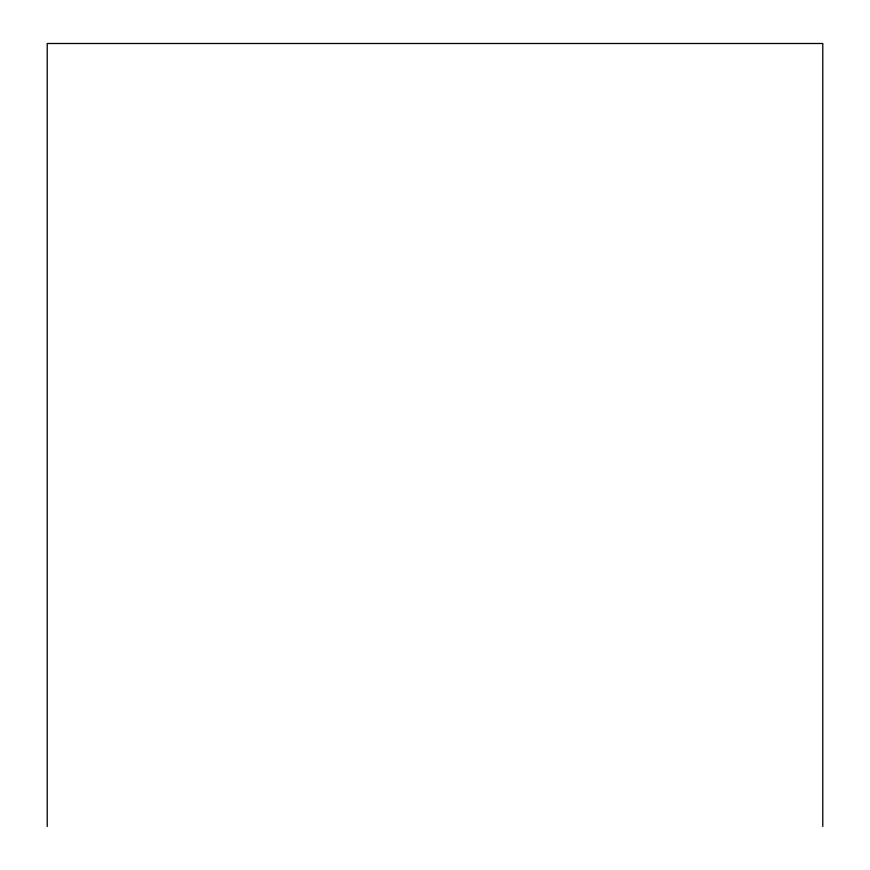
<?xml version="1.0" encoding="UTF-8"?>
<svg xmlns="http://www.w3.org/2000/svg" width="870" height="870" viewBox="0 0 870 870"><rect width="100%" height="100%" fill="white"/><g stroke="black" fill="none" stroke-linecap="round" stroke-linejoin="round"><path stroke-width="1.3" d="M822.781 826.5L822.781 43.5L47.219 43.5L47.219 826.5"/></g></svg>
